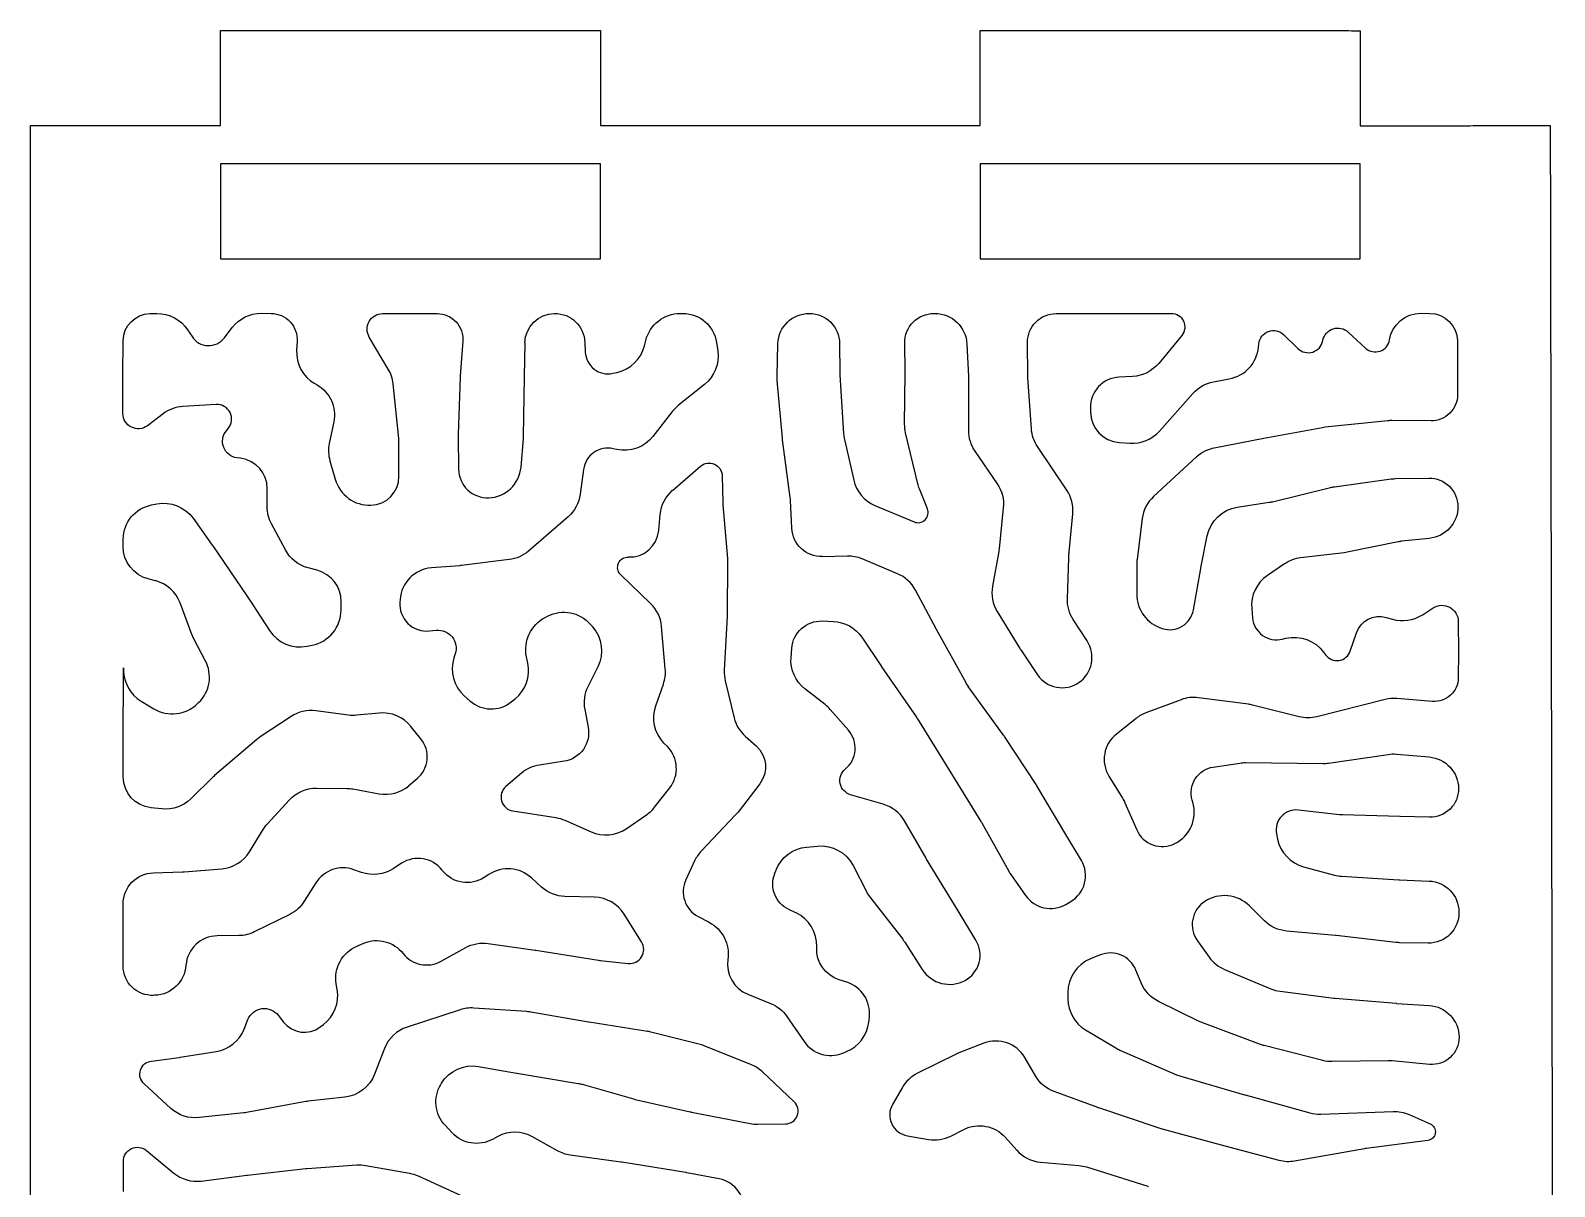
# Model space of a CAD drawing. Header units: inches. Extents: x 126 to 186, y 0 to 60.
# Drawn here: x 146 to 154.02, y 11.62 to 17.7 of the extents above; entities that cross this region are included whole.
import ezdxf

# ---------------------------------------------------------------- set-up
doc = ezdxf.new("R2010")
doc.units = ezdxf.units.IN
doc.header["$LTSCALE"] = 100
doc.header["$MEASUREMENT"] = 0
doc.layers.add('Default', color=18, linetype='Continuous', true_color=0x000000)

msp = doc.modelspace()

# ---------------------------------------------------------------- linework, layer by layer
at = {"layer": 'Default'}
for p, q in [((146.6293, 16.2123), (146.6656, 16.2127)), ((147.2148, 16.2138), (147.2664, 16.2133)), ((147.8533, 16.2123), (147.995, 16.2132)), ((147.9972, 16.2132), (148.1417, 16.2124)), ((149.4209, 16.2131), (149.4352, 16.213)), ((150.0988, 16.2134), (150.1001, 16.2134)), ((150.7554, 16.2131), (150.7611, 16.2131)), ((151.3993, 16.2127), (151.5513, 16.2131)), ((151.5514, 16.2131), (151.8563, 16.2137)), ((151.8575, 16.2137), (152.0058, 16.2132)), ((153.3181, 16.2138), (153.3666, 16.2135)), ((146.827, 16.127), (146.8504, 16.0912)), ((147.0205, 16.0849), (147.0623, 16.1394)), ((146.4864, 15.8868), (146.4878, 16.0699)), ((147.4038, 16.0659), (147.4011, 16.0208)), ((147.8833, 15.9207), (147.7835, 16.0886)), ((148.2762, 16.0665), (148.2625, 15.8857)), ((148.6009, 15.8792), (148.6032, 16.0582)), ((148.9186, 16.0605), (148.9205, 16.01)), ((149.2321, 16.0433), (149.2389, 16.0709)), ((149.6113, 16.0604), (149.6178, 16.0157)), ((149.93, 15.8836), (149.9347, 16.054)), ((150.2591, 16.0546), (150.2597, 15.9019)), ((150.6042, 15.9052), (150.6022, 16.0582)), ((150.9295, 16.0522), (150.9376, 15.8815)), ((151.2495, 15.8863), (151.2483, 16.0603)), ((152.0601, 16.0977), (151.9389, 15.9505)), ((152.4648, 16.0364), (152.4666, 16.0538)), ((152.5973, 16.1012), (152.6715, 16.0288)), ((152.9369, 16.1149), (153.0281, 16.0308)), ((153.5114, 16.0691), (153.5126, 15.9265)), ((146.4866, 15.6867), (146.4864, 15.8851)), ((149.0648, 15.8982), (149.0881, 15.9032)), ((150.2601, 15.8905), (150.28, 15.5804)), ((150.6015, 15.6311), (150.6042, 15.9009)), ((153.5126, 15.9243), (153.5121, 15.7864)), ((147.4969, 15.844), (147.5086, 15.8373)), ((147.9388, 15.5546), (147.9089, 15.8432)), ((148.262, 15.8776), (148.2519, 15.5755)), ((148.5957, 15.5682), (148.6009, 15.8784)), ((149.5487, 15.84), (149.4111, 15.7297)), ((149.9584, 15.5563), (149.9307, 15.8612)), ((150.9378, 15.8721), (150.9373, 15.5971)), ((151.2689, 15.6056), (151.25, 15.8743)), ((151.8015, 15.8815), (151.7314, 15.8781)), ((152.227, 15.8535), (152.3104, 15.8689)), ((146.9773, 15.7338), (146.8012, 15.7231)), ((151.9424, 15.5938), (152.1196, 15.793)), ((146.6983, 15.6852), (146.6155, 15.6227)), ((149.38, 15.6983), (149.2769, 15.5659)), ((151.5792, 15.7164), (151.5794, 15.6942)), ((153.1448, 15.6483), (152.8158, 15.614)), ((153.3727, 15.6482), (153.1655, 15.6493)), ((147.0311, 15.596), (147.0413, 15.6084)), ((147.5965, 15.6429), (147.5728, 15.5293)), ((148.2518, 15.5668), (148.2539, 15.3934)), ((150.671, 15.3171), (150.6068, 15.5848)), ((152.8008, 15.6118), (152.4931, 15.5547)), ((147.9396, 15.3562), (147.9398, 15.5348)), ((148.5821, 15.4049), (148.5951, 15.555)), ((149.0864, 15.497), (149.0667, 15.5013)), ((149.9995, 15.2451), (149.9593, 15.5485)), ((150.2844, 15.5503), (150.3333, 15.336)), ((150.9707, 15.4892), (151.0888, 15.3172)), ((151.4554, 15.2833), (151.3008, 15.5129)), ((151.7309, 15.5343), (151.7879, 15.5305)), ((152.4922, 15.5545), (152.2311, 15.5047)), ((147.1058, 15.4509), (147.0883, 15.453)), ((147.5762, 15.4381), (147.6043, 15.3405)), ((149.3798, 15.2824), (149.527, 15.4094)), ((152.138, 15.4579), (151.912, 15.2497)), ((148.9112, 15.3926), (148.8935, 15.2616)), ((149.6412, 15.3585), (149.6442, 15.2179)), ((152.8637, 15.3016), (153.1624, 15.3422)), ((153.185, 15.3439), (153.3615, 15.3468)), ((147.2462, 15.1969), (147.2466, 15.2912)), ((150.7215, 15.1852), (150.6793, 15.2911)), ((152.5377, 15.2227), (152.844, 15.2979)), ((146.637, 15.2053), (146.6653, 15.2108)), ((149.6449, 15.2058), (149.669, 14.9244)), ((150.0077, 15.0836), (150.0009, 15.229)), ((150.4448, 15.2032), (150.6511, 15.1162)), ((151.1211, 15.1902), (151.099, 14.9754)), ((152.3523, 15.1936), (152.5211, 15.2194)), ((146.8558, 15.1352), (146.9568, 14.9947)), ((147.3425, 14.9685), (147.2687, 15.1066)), ((148.8297, 15.1435), (148.6215, 14.9631)), ((149.307, 15.0704), (149.3147, 15.1557)), ((151.466, 14.9394), (151.4869, 15.1592)), ((151.8523, 15.134), (151.8249, 14.9192)), ((146.4881, 14.9877), (146.4884, 15.0262)), ((152.1616, 14.8749), (152.1945, 15.0425)), ((153.199, 15.0112), (152.9312, 14.9564)), ((153.3635, 15.0294), (153.2173, 15.0141)), ((146.9597, 14.9906), (147.1684, 14.6837)), ((150.3, 14.9362), (150.1685, 14.9334)), ((151.0969, 14.9613), (151.0639, 14.7776)), ((151.4584, 14.712), (151.4652, 14.9274)), ((152.9153, 14.9538), (152.6859, 14.9269)), ((147.5089, 14.8618), (147.4613, 14.8744)), ((148.2598, 14.8858), (148.1101, 14.8743)), ((148.5206, 14.9182), (148.2688, 14.8867)), ((149.6697, 14.9066), (149.6674, 14.6274)), ((150.564, 14.8436), (150.3772, 14.9216)), ((151.8234, 14.8954), (151.8232, 14.7374)), ((152.1215, 14.6535), (152.161, 14.872)), ((152.6019, 14.8958), (152.5115, 14.8348)), ((146.6568, 14.8071), (146.62, 14.8166)), ((149.2643, 14.6871), (149.1076, 14.8373)), ((146.85, 14.5236), (146.7876, 14.6899)), ((147.635, 14.6524), (147.6353, 14.6962)), ((147.9452, 14.7083), (147.9442, 14.6944)), ((150.7669, 14.5532), (150.6586, 14.7573)), ((147.1706, 14.6804), (147.2589, 14.5447)), ((148.709, 14.6135), (148.7223, 14.6205)), ((149.6672, 14.6187), (149.652, 14.3357)), ((151.0888, 14.6448), (151.2079, 14.45)), ((151.5619, 14.4902), (151.489, 14.6025)), ((152.4285, 14.6598), (152.433, 14.611)), ((153.1359, 14.6139), (153.1701, 14.604)), ((153.325, 14.6263), (153.384, 14.664)), ((148.1003, 14.5426), (148.1357, 14.546)), ((148.9468, 14.5779), (148.9594, 14.5634)), ((149.3417, 14.3427), (149.3221, 14.5665)), ((150.1687, 14.595), (150.2255, 14.5928)), ((150.9249, 14.2693), (150.7687, 14.5497)), ((151.9573, 14.5555), (151.9595, 14.5548)), ((152.9475, 14.4369), (152.9802, 14.5327)), ((153.516, 14.5918), (153.5166, 14.4315)), ((146.9202, 14.3879), (146.86, 14.5013)), ((147.4559, 14.4621), (147.4828, 14.4676)), ((150.0036, 14.4027), (150.0072, 14.4508)), ((150.376, 14.5092), (150.4791, 14.3562)), ((151.2126, 14.4427), (151.3008, 14.3121)), ((152.5892, 14.4992), (152.6084, 14.5038)), ((148.2357, 14.422), (148.229, 14.4013)), ((148.618, 14.3722), (148.6109, 14.4066)), ((152.8067, 14.4307), (152.8165, 14.4172)), ((153.5166, 14.4293), (153.5156, 14.2955)), ((146.4887, 13.9356), (146.4895, 14.3489)), ((146.4903, 14.3489), (146.4904, 14.3352)), ((148.986, 14.3545), (148.9338, 14.2493)), ((149.657, 14.2809), (149.7041, 14.086)), ((150.4803, 14.3545), (150.664, 14.0881)), ((148.2832, 14.2015), (148.3126, 14.1751)), ((149.2915, 14.1482), (149.3318, 14.2633)), ((150.1833, 14.155), (150.0763, 14.2384)), ((151.1223, 13.9938), (150.9368, 14.2505)), ((146.5827, 14.1732), (146.6493, 14.1333)), ((146.8793, 14.16), (146.8852, 14.1657)), ((147.6741, 14.0994), (147.5018, 14.1221)), ((148.5303, 14.169), (148.5506, 14.1852)), ((148.9175, 14.1288), (148.9353, 14.0362)), ((150.3056, 14.0202), (150.2096, 14.1301)), ((152.0568, 14.1809), (151.872, 14.1117)), ((152.4118, 14.1567), (152.1481, 14.1913)), ((152.6786, 14.0914), (152.4331, 14.1527)), ((153.1309, 14.1821), (152.771, 14.0915)), ((153.3802, 14.1717), (153.193, 14.1872)), ((147.3722, 14.0922), (147.2095, 13.9847)), ((147.8359, 14.1103), (147.7176, 14.0986)), ((148.055, 13.9754), (148.0023, 14.0406)), ((150.6692, 14.0802), (150.8396, 13.8046)), ((151.8205, 14.0826), (151.716, 13.9997)), ((147.1909, 13.9707), (146.9695, 13.7815)), ((149.7626, 13.9885), (149.8201, 13.9374)), ((151.2934, 13.7344), (151.127, 13.9871)), ((146.4885, 13.7743), (146.4887, 13.9355)), ((149.3532, 13.934), (149.3347, 13.9529)), ((152.8329, 13.8474), (153.1462, 13.8932)), ((153.19, 13.8945), (153.3632, 13.8795)), ((148.8087, 13.8567), (148.6793, 13.837)), ((150.8396, 13.8046), (151.0032, 13.5402)), ((152.2265, 13.8265), (152.3669, 13.8476)), ((152.3972, 13.8497), (152.8034, 13.8454)), ((146.96, 13.7728), (146.8443, 13.6595)), ((147.992, 13.7285), (148.0355, 13.7655)), ((148.5851, 13.7942), (148.503, 13.7246)), ((149.8392, 13.7384), (149.7252, 13.5896)), ((151.4507, 13.4707), (151.298, 13.7271)), ((151.6771, 13.7784), (151.749, 13.6619)), ((147.2466, 13.5265), (147.3633, 13.6542)), ((147.5059, 13.716), (147.6657, 13.714)), ((147.6972, 13.711), (147.8349, 13.6861)), ((149.2847, 13.6148), (149.3649, 13.7173)), ((150.489, 13.6306), (150.3173, 13.6805)), ((152.1187, 13.6412), (152.1155, 13.6523)), ((146.6916, 13.6063), (146.6344, 13.6123)), ((148.5393, 13.5955), (148.7651, 13.5602)), ((149.1351, 13.502), (149.242, 13.5749)), ((149.7121, 13.5742), (149.5307, 13.3834)), ((151.7613, 13.6383), (151.8236, 13.496)), ((152.8913, 13.5756), (152.6743, 13.6001)), ((153.2085, 13.566), (152.9073, 13.5745)), ((153.3646, 13.5625), (153.2096, 13.566)), ((147.1528, 13.381), (147.2252, 13.4982)), ((148.8124, 13.5464), (148.9515, 13.4851)), ((150.7141, 13.3463), (150.6006, 13.5431)), ((151.0076, 13.5327), (151.1493, 13.2785)), ((150.0845, 13.4051), (150.1432, 13.4105)), ((151.5318, 13.3347), (151.4508, 13.4707)), ((152.5593, 13.4744), (152.5648, 13.4472)), ((147.9531, 13.3201), (147.9084, 13.2914)), ((149.4962, 13.3327), (149.45, 13.2333)), ((150.8831, 13.069), (150.7164, 13.3423)), ((146.6463, 13.2698), (146.8001, 13.2749)), ((146.8093, 13.2754), (147.0066, 13.2915)), ((147.7423, 13.2722), (147.7024, 13.2863)), ((148.1694, 13.281), (148.1667, 13.2844)), ((148.4124, 13.2609), (148.3887, 13.2453)), ((148.6902, 13.1947), (148.637, 13.2431)), ((149.9174, 13.265), (149.9251, 13.2847)), ((150.33, 13.308), (150.4018, 13.1679)), ((151.16, 13.2615), (151.2385, 13.1501)), ((152.7016, 13.3018), (152.8644, 13.258)), ((152.9018, 13.2518), (153.203, 13.2327)), ((147.5024, 13.217), (147.4413, 13.1203)), ((153.2078, 13.2325), (153.3623, 13.2266)), ((146.488, 12.946), (146.4879, 13.106)), ((148.9692, 13.1412), (148.813, 13.1454)), ((150.0297, 13.0595), (149.9927, 13.0769)), ((150.4213, 13.1374), (150.5917, 12.9199)), ((151.4493, 13.1039), (151.4758, 13.1192)), ((152.4954, 13.0175), (152.4166, 13.0954)), ((147.365, 13.0514), (147.1782, 12.959)), ((149.2168, 12.9063), (149.1249, 13.0524)), ((149.5149, 13.0399), (149.5721, 13.0095)), ((150.9767, 12.9155), (150.8831, 13.069)), ((153.5194, 13.0637), (153.5194, 13.0588)), ((146.4877, 12.7789), (146.488, 12.9457)), ((147.0962, 12.9393), (146.9827, 12.9378)), ((152.8688, 12.9401), (152.6118, 12.9633)), ((153.1874, 12.9035), (152.8733, 12.9396)), ((147.7188, 12.8844), (147.7551, 12.8997)), ((148.1612, 12.8045), (148.2909, 12.8763)), ((148.4092, 12.8983), (148.6562, 12.8637)), ((148.6602, 12.8631), (148.9894, 12.81)), ((150.1386, 12.8761), (150.1387, 12.8797)), ((150.6021, 12.9054), (150.6944, 12.7616)), ((151.6304, 12.8376), (151.5799, 12.8172)), ((152.1426, 12.9128), (152.2042, 12.8265)), ((153.3581, 12.8999), (153.2062, 12.9023)), ((148.9997, 12.8086), (149.1463, 12.7931)), ((149.6711, 12.8143), (149.6711, 12.8138)), ((151.8468, 12.6908), (151.8192, 12.7579)), ((152.2853, 12.7618), (152.5285, 12.6598)), ((147.6147, 12.6557), (147.6096, 12.6852)), ((150.2973, 12.694), (150.2569, 12.7068)), ((146.6543, 12.6253), (146.6473, 12.625)), ((149.7764, 12.6309), (149.8962, 12.5828)), ((151.461, 12.6396), (151.4612, 12.6056)), ((152.5784, 12.6464), (152.8605, 12.6111)), ((152.8682, 12.6103), (153.189, 12.5833)), ((147.3045, 12.5201), (147.3323, 12.4843)), ((148.2616, 12.5495), (147.9822, 12.4581)), ((148.6136, 12.5397), (148.3334, 12.5585)), ((148.9367, 12.4843), (148.6336, 12.5373)), ((152.149, 12.4891), (151.9387, 12.5924)), ((153.1928, 12.583), (153.3625, 12.5722)), ((147.1244, 12.4469), (147.1447, 12.4978)), ((147.5252, 12.4591), (147.5426, 12.4724)), ((149.2473, 12.4358), (148.9402, 12.4837)), ((149.9821, 12.5139), (150.0722, 12.3826)), ((150.413, 12.4843), (150.416, 12.511)), ((151.5538, 12.4439), (151.7135, 12.3485)), ((152.475, 12.3668), (152.1665, 12.4816)), ((149.5254, 12.3661), (149.2647, 12.4322)), ((149.7917, 12.2614), (149.5492, 12.3584)), ((151.0189, 12.373), (150.8872, 12.3218)), ((152.8034, 12.2823), (152.4945, 12.3607)), ((146.6365, 12.2796), (146.7821, 12.2984)), ((146.7881, 12.2992), (146.9783, 12.33)), ((147.8641, 12.346), (147.8114, 12.2099)), ((150.2746, 12.3209), (150.2943, 12.3288)), ((150.872, 12.3151), (150.669, 12.215)), ((151.2905, 12.201), (151.2338, 12.2981)), ((151.7351, 12.3374), (152.0331, 12.2076)), ((153.1471, 12.2808), (152.8529, 12.2765)), ((153.3644, 12.262), (153.1672, 12.2801)), ((148.3584, 12.2509), (148.5584, 12.2161)), ((148.5596, 12.2159), (148.8836, 12.1617)), ((150.0199, 12.0656), (149.851, 12.2237)), ((152.056, 12.1993), (152.3913, 12.102)), ((146.7393, 12.0304), (146.5985, 12.1593)), ((148.1601, 12.1568), (148.1634, 12.1623)), ((148.9045, 12.157), (149.1735, 12.0801)), ((150.5882, 12.139), (150.5378, 12.051)), ((151.618, 12.0343), (151.389, 12.1185)), ((147.4491, 12.0662), (147.1372, 12.0089)), ((147.6553, 12.0896), (147.4624, 12.0682)), ((149.1839, 12.0774), (149.4734, 12.012)), ((152.3934, 12.1014), (152.7339, 12.0068)), ((147.1231, 12.0069), (146.8878, 11.9817)), ((149.479, 12.0108), (149.788, 11.9507)), ((151.9414, 11.9263), (151.6234, 12.0324)), ((152.7918, 12), (153.1734, 12.0142)), ((153.2569, 11.9983), (153.3681, 11.9494)), ((148.2197, 11.9017), (148.1825, 11.9414)), ((148.4597, 11.8821), (148.4322, 11.8672)), ((148.7739, 11.8072), (148.6428, 11.8806)), ((149.8266, 11.9472), (149.9746, 11.9491)), ((150.6158, 11.8863), (150.728, 11.8675)), ((150.8445, 11.885), (150.9138, 11.9197)), ((151.1313, 11.8781), (151.1919, 11.8102)), ((152.2885, 11.8317), (151.9517, 11.9232)), ((146.6106, 11.809), (146.7543, 11.6903)), ((152.5723, 11.7561), (152.2894, 11.8315)), ((153.0221, 11.8178), (152.6544, 11.7526)), ((153.3556, 11.8616), (153.0307, 11.8192)), ((146.4894, 11.5934), (146.489, 11.7515)), ((147.1417, 11.6785), (147.4487, 11.7132)), ((147.4563, 11.7139), (147.7174, 11.7329)), ((147.7646, 11.7305), (147.9955, 11.6892)), ((149.1077, 11.7482), (148.8409, 11.7847)), ((149.4501, 11.6931), (149.1121, 11.7475)), ((151.3172, 11.7475), (151.5188, 11.73)), ((151.5593, 11.722), (151.8811, 11.6209)), ((146.8988, 11.6482), (147.1396, 11.6782)), ((148.0409, 11.675), (148.3745, 11.523)), ((149.6247, 11.6596), (149.4556, 11.6921))]:
    msp.add_line(p, q, dxfattribs=at)
for points in [[(147, 16.5), (149, 16.5), (149, 17), (147, 17)], [(151, 16.5), (153, 16.5), (153, 17), (151, 17)]]:
    msp.add_lwpolyline(points, close=True, dxfattribs=at)
at = {"layer": 'Default', "extrusion": (0, 0, -1)}
for centre, radius, start, end in [((-146.6312, 16.0688), 0.1434, 0.43987, 89.24292), ((-146.6681, 16.0228), 0.19, 89.24292, 146.74259), ((-147.2131, 16.0238), 0.19, 37.47997, 90.52056), ((-147.2651, 16.0744), 0.139, 90.52056, 183.49899), ((-147.8539, 16.1304), 0.0818, 329.28833, 89.63581), ((-147.9962, 16.0232), 0.19, 89.63581, 90.29075), ((-148.141, 16.0768), 0.1356, 90.29075, 184.35798), ((-148.76, 16.0562), 0.1569, 0.71604, 89.59659), ((-148.76, 16.0544), 0.1587, 89.59659, 177.81594), ((-149.4205, 16.026), 0.187, 13.88299, 90.13425), ((-149.4348, 16.0346), 0.1784, 90.13425, 171.70262), ((-150.0985, 16.0495), 0.1638, 1.56992, 90.10908), ((-150.0998, 16.054), 0.1594, 90.10908, 179.77381), ((-150.7552, 16.0601), 0.153, 359.27067, 90.08722), ((-150.7608, 16.0442), 0.1689, 90.08722, 177.27256), ((-151.3996, 16.0614), 0.1513, 359.58873, 89.86908), ((-151.5518, 16.0231), 0.19, 89.86908, 89.87385), ((-151.8568, 16.0237), 0.19, 89.87385, 90.20962), ((-152.0056, 16.1426), 0.0706, 90.20962, 219.47019), ((-153.3173, 16.0488), 0.165, 9.01017, 90.28035), ((-153.3658, 16.068), 0.1456, 90.28035, 179.53939), ((-152.5434, 16.046), 0.0772, 5.84521, 134.29014), ((-152.8822, 16.0556), 0.0807, 10.56611, 132.6958), ((-149.4298, 15.9883), 0.19, 171.70262, 231.28702), ((-146.6764, 15.8853), 0.19, 359.92834, 0.43987), ((-151.4395, 15.8876), 0.19, 355.96662, 359.58873), ((-151.7922, 16.0713), 0.19, 219.47019, 267.20757), ((-153.3226, 15.925), 0.19, 179.53939, 180.18999), ((-147.4191, 15.6798), 0.1812, 119.60959, 191.76041), ((-150.1199, 15.8784), 0.19, 354.80759, 1.56992), ((-150.7478, 15.8724), 0.19, 177.27256, 180.10173), ((-152.2616, 15.6666), 0.19, 41.67117, 79.51695), ((-153.3734, 15.7869), 0.1387, 180.18999, 270.31203), ((-146.5671, 15.6868), 0.0804, 232.97788, 359.92834), ((-147.0989, 15.5402), 0.0879, 276.96477, 39.42108), ((-149.127, 15.6826), 0.19, 217.92645, 282.33301), ((-150.7915, 15.6292), 0.19, 346.50284, 0.57056), ((-151.4585, 15.619), 0.19, 326.05263, 355.96662), ((-150.1476, 15.5735), 0.19, 352.455, 354.80759), ((-149.5721, 15.3571), 0.0691, 49.21104, 178.77493), ((-153.188, 15.154), 0.19, 82.2552, 89.08665), ((-153.3639, 15.1966), 0.1501, 89.08665, 179.78431), ((-148.7052, 15.2871), 0.19, 187.71012, 229.08873), ((-149.504, 15.1386), 0.19, 5.16271, 49.21104), ((-150.8558, 15.3615), 0.19, 338.26137, 346.50284), ((-150.9321, 15.2097), 0.19, 145.52699, 185.89837), ((-152.8893, 15.1133), 0.19, 76.20778, 82.2552), ((-146.6721, 15.025), 0.1837, 0.39167, 79.00297), ((-146.7015, 15.0243), 0.19, 79.00297, 144.2795), ((-147.4362, 15.1962), 0.19, 331.86356, 0.22145), ((-152.381, 15.0058), 0.19, 11.12769, 81.32249), ((-153.3459, 15.1966), 0.1681, 179.78431, 264.01676), ((-150.1652, 15.091), 0.1576, 268.78519, 357.31413), ((-146.6635, 14.9865), 0.1754, 284.36716, 0.39167), ((-146.8026, 14.8838), 0.19, 144.2795, 145.77685), ((-147.51, 15.0581), 0.19, 284.85407, 331.86356), ((-148.497, 15.1067), 0.19, 229.08873, 262.87733), ((-149.1455, 14.8769), 0.0548, 313.79133, 92.61635), ((-149.4797, 14.9082), 0.19, 175.09413, 180.47013), ((-150.91, 14.995), 0.19, 185.89837, 190.2145), ((-151.6551, 14.9214), 0.19, 1.81091, 5.44672), ((-152.8931, 15.1426), 0.19, 258.42856, 263.30441), ((-148.2453, 15.0752), 0.19, 262.87733, 265.62263), ((-152.348, 14.8382), 0.19, 10.24663, 11.12769), ((-147.0113, 14.5768), 0.19, 145.77685, 146.95637), ((-151.6483, 14.706), 0.19, 326.99435, 1.81091), ((-153.4301, 14.5915), 0.0859, 57.49432, 179.78259), ((-148.797, 14.4451), 0.19, 348.2981, 62.40521), ((-148.8077, 14.4572), 0.1842, 62.40521, 139.0732), ((-149.4774, 14.6289), 0.19, 180.47013, 183.07454), ((-153.1006, 14.4917), 0.1272, 18.82925, 106.12896), ((-147.0279, 14.5904), 0.19, 332.05449, 339.42394), ((-148.145, 14.4512), 0.0953, 84.42127, 197.85882), ((-148.8158, 14.439), 0.19, 139.0732, 206.38355), ((-150.1629, 14.4389), 0.1562, 4.36423, 92.12486), ((-150.2184, 14.403), 0.19, 92.12486, 146.02419), ((-150.9347, 14.6422), 0.19, 330.88768, 332.06824), ((-152.6529, 14.3191), 0.19, 76.43723, 144.04452), ((-150.193, 14.3883), 0.19, 307.91515, 4.36423), ((-153.3266, 14.4308), 0.19, 179.78259, 180.43377), ((-146.4899, 14.3489), 0.000418, 0.10254, 179.70575), ((-153.3905, 14.2965), 0.1251, 180.43377, 274.72901), ((-151.0909, 14.3618), 0.19, 324.15113, 330.88768), ((-149.4708, 14.0855), 0.19, 315.7573, 19.28097), ((-147.699, 14.2877), 0.19, 264.38359, 277.523), ((-150.5076, 13.9802), 0.19, 145.4012, 148.26345), ((-152.7246, 14.2757), 0.19, 255.86322, 284.01915), ((-148.7858, 14.0073), 0.1524, 169.07142, 261.32846), ((-146.6787, 13.9353), 0.19, 0.0735, 0.10254), ((-149.7227, 13.8276), 0.1468, 131.604, 217.45382), ((-153.1737, 13.7052), 0.19, 81.68364, 94.93309), ((-153.3487, 13.7116), 0.1685, 94.93309, 179.6343), ((-150.3391, 13.7554), 0.078, 286.20253, 50.29524), ((-152.2469, 13.691), 0.137, 343.59293, 81.43827), ((-152.3951, 13.6598), 0.19, 81.43827, 90.6141), ((-146.6513, 13.7741), 0.1628, 275.95255, 0.0735), ((-146.7113, 13.7953), 0.19, 225.60147, 275.95255), ((-147.5035, 13.526), 0.19, 42.43094, 90.70628), ((-147.6633, 13.524), 0.19, 90.70628, 100.25216), ((-151.5872, 13.5622), 0.19, 148.3518, 156.37777), ((-153.3679, 13.7118), 0.1493, 179.6343, 271.2786), ((-148.7358, 13.3725), 0.19, 98.87377, 113.76906), ((-149.5744, 13.7051), 0.19, 217.45382, 223.55071), ((-152.9126, 13.7644), 0.19, 271.6056, 276.44973), ((-153.2138, 13.7559), 0.19, 271.2786, 271.6056), ((-147.3868, 13.3983), 0.19, 31.71075, 42.43094), ((-150.8417, 13.4402), 0.19, 148.25304, 150.87255), ((-150.1022, 13.2159), 0.19, 21.23703, 84.66135), ((-150.1609, 13.2214), 0.19, 84.66135, 152.87886), ((-150.8786, 13.4412), 0.19, 328.62301, 330.0203), ((-146.6517, 13.1061), 0.1638, 359.97879, 88.10403), ((-147.8057, 13.4513), 0.19, 237.28612, 289.49324), ((-148.2985, 13.383), 0.1646, 236.77849, 321.68476), ((-150.0558, 13.2112), 0.1484, 295.17512, 21.23703), ((-148.818, 13.3353), 0.19, 271.52974, 312.27097), ((-153.3561, 13.0635), 0.1632, 92.17113, 179.95115), ((-147.2807, 13.2217), 0.19, 212.26516, 243.66029), ((-149.4831, 12.8417), 0.19, 117.94302, 188.28461), ((-151.0453, 13.1679), 0.19, 328.61239, 328.62301), ((-152.629, 13.1526), 0.19, 275.17575, 314.68989), ((-153.3606, 13.0587), 0.1588, 179.95115, 270.88709), ((-147.0939, 13.1292), 0.19, 243.66029, 269.28367), ((-147.8229, 12.7382), 0.1751, 67.2027, 142.18668), ((-150.4422, 12.8027), 0.19, 141.91568, 147.28197), ((-147.7896, 12.7161), 0.1826, 350.24719, 67.2027), ((-148.3829, 12.7101), 0.19, 61.02719, 97.96154), ((-148.6299, 12.6756), 0.19, 97.96154, 99.17383), ((-150.3087, 12.8691), 0.1703, 287.70082, 2.35158), ((-153.2091, 13.0923), 0.19, 270.88709, 276.55255), ((-146.6415, 12.7787), 0.1538, 267.84831, 0.08793), ((-146.6479, 12.7962), 0.171, 184.25485, 267.84831), ((-152.0225, 12.763), 0.19, 296.1696, 337.69551), ((-147.231, 12.4632), 0.093, 21.83584, 142.22022), ((-149.8254, 12.4065), 0.19, 111.87244, 145.55108), ((-153.3518, 12.4041), 0.1684, 93.66255, 179.71278), ((-148.9695, 12.6715), 0.19, 278.8688, 279.91788), ((-152.2328, 12.6596), 0.19, 290.40887, 296.1696), ((-152.5413, 12.5449), 0.19, 284.24545, 290.40887), ((-153.3774, 12.4042), 0.1428, 179.71278, 275.22199), ((-146.6454, 12.2106), 0.0696, 312.45785, 82.64723), ((-152.8501, 12.4664), 0.19, 269.15062, 284.24545), ((-147.6342, 12.2785), 0.19, 201.14041, 263.64717), ((-148.3258, 12.0637), 0.19, 31.26864, 99.85491), ((-151.4546, 12.2968), 0.19, 290.18384, 329.69934), ((-148.3132, 12.0639), 0.1791, 316.85072, 31.26864), ((-148.8523, 11.9743), 0.19, 99.49982, 105.95975), ((-151.6836, 12.2126), 0.19, 288.4542, 290.18384), ((-146.8676, 12.1706), 0.19, 263.88637, 312.45785), ((-147.1029, 12.1958), 0.19, 259.59636, 263.88637), ((-150.9954, 11.7568), 0.1822, 63.39985, 138.23708), ((-153.1805, 11.8243), 0.19, 87.87569, 113.72888), ((-148.3484, 12.0224), 0.1764, 241.64305, 316.85072), ((-152.0015, 12.1065), 0.19, 285.19405, 288.4542), ((-153.3496, 11.9072), 0.046, 113.72888, 262.5615), ((-146.5633, 11.7517), 0.0743, 359.86592, 129.55408), ((-148.8667, 11.973), 0.19, 277.80387, 299.25658), ((-152.3383, 12.0151), 0.19, 284.91782, 285.19405), ((-147.4701, 11.5244), 0.19, 83.54088, 85.83758), ((-147.7312, 11.5434), 0.19, 85.83758, 100.14398), ((-151.5023, 11.5407), 0.19, 94.96806, 107.43308), ((-152.6212, 11.9397), 0.19, 259.9432, 284.91782), ((-147.163, 11.4897), 0.19, 82.89998, 83.54088), ((-147.9621, 11.5021), 0.19, 100.14398, 114.4962), ((-151.8242, 11.4396), 0.19, 107.43308, 108.97435)]:
    msp.add_arc(centre, radius, start, end, dxfattribs=at)
at = {"layer": 'Default'}
for centre, radius, start, end in [((146.9377, 16.1484), 0.1044, 213.25741, 322.52003), ((152.7261, 16.0847), 0.0781, 225.70986, 349.43389), ((153.0795, 16.0865), 0.0758, 227.3042, 350.98983), ((147.5907, 16.0092), 0.19, 176.50101, 240.39041), ((149.0395, 16.0145), 0.119, 182.18406, 282.28594), ((149.0476, 16.0889), 0.19, 282.28594, 346.11701), ((152.2758, 16.0557), 0.19, 280.48305, 354.15479), ((147.7199, 15.8236), 0.19, 5.91694, 30.71167), ((148.4519, 15.8713), 0.19, 175.64202, 178.08579), ((150.4497, 15.9027), 0.19, 180.22619, 183.6684), ((150.4142, 15.9028), 0.19, 359.42944, 0.72933), ((148.4109, 15.8815), 0.19, 359.04639, 359.28396), ((151.7392, 15.7182), 0.1601, 92.79243, 180.65427), ((146.982, 15.6572), 0.0768, 320.57892, 93.47224), ((149.5299, 15.5815), 0.19, 128.71298, 142.07355), ((146.8128, 15.5335), 0.19, 93.47224, 127.02212), ((151.7416, 15.6961), 0.1621, 180.65427, 266.21894), ((153.1645, 15.4593), 0.19, 89.68797, 95.95461), ((148.4418, 15.5691), 0.19, 178.08579, 180.69055), ((148.4058, 15.5713), 0.19, 355.06205, 359.04639), ((150.4696, 15.5926), 0.19, 183.6684, 192.86709), ((151.1273, 15.5967), 0.19, 179.89827, 214.47301), ((151.8004, 15.7201), 0.19, 266.21894, 318.32883), ((152.8355, 15.425), 0.19, 95.95461, 100.52036), ((147.7588, 15.4906), 0.19, 168.23959, 196.03052), ((147.7498, 15.535), 0.19, 359.93887, 5.91694), ((149.0391, 15.3753), 0.129, 77.66699, 172.28988), ((152.2667, 15.3181), 0.19, 100.7895, 132.64816), ((152.5278, 15.3679), 0.19, 100.52036, 100.7895), ((147.0864, 15.2919), 0.1602, 359.77855, 83.03523), ((148.4054, 15.4202), 0.1774, 272.20704, 355.06205), ((147.7858, 15.3927), 0.1889, 196.03052, 271.93598), ((147.7871, 15.3563), 0.1526, 271.93598, 359.93887), ((148.4063, 15.3953), 0.1524, 180.69055, 272.20704), ((150.5186, 15.3783), 0.19, 192.86709, 247.15213), ((149.8111, 15.2201), 0.19, 2.68587, 7.545), ((151.2978, 15.1772), 0.19, 354.55328, 33.94737), ((152.0407, 15.11), 0.19, 132.64816, 172.73765), ((149.8342, 15.222), 0.19, 181.22507, 184.90587), ((150.6719, 15.1655), 0.0534, 247.15213, 21.73863), ((152.4924, 15.4072), 0.19, 278.67751, 283.79222), ((149.155, 15.0841), 0.1526, 267.38365, 354.83729), ((153.2371, 14.8251), 0.19, 95.98324, 101.57144), ((150.304, 14.7462), 0.19, 67.34108, 91.21481), ((152.7081, 14.7382), 0.19, 96.69559, 123.97558), ((147.4653, 14.6974), 0.1701, 359.58886, 75.14593), ((148.1238, 14.6958), 0.179, 94.37737, 176.01138), ((150.4908, 14.6683), 0.19, 27.93176, 67.34108), ((152.0134, 14.8951), 0.19, 172.73765, 179.9275), ((146.6097, 14.6231), 0.19, 20.57606, 75.63284), ((151.2508, 14.7439), 0.19, 169.7855, 211.44798), ((152.6177, 14.6773), 0.19, 123.97558, 185.27209), ((148.0864, 14.6844), 0.1425, 176.01138, 275.57873), ((149.1328, 14.5499), 0.19, 5.01055, 46.20867), ((152.0132, 14.7371), 0.19, 179.9275, 252.91708), ((147.445, 14.6538), 0.19, 281.47296, 359.58886), ((151.9968, 14.676), 0.1268, 252.91708, 349.75337), ((152.5595, 14.6227), 0.127, 185.27209, 283.56277), ((153.2228, 14.7866), 0.19, 253.87104, 302.50568), ((147.4182, 14.6483), 0.19, 213.04363, 281.47296), ((151.37, 14.5491), 0.19, 211.44798, 214.05128), ((151.4275, 14.403), 0.1602, 304.3098, 33.00565), ((146.7547, 14.3001), 0.1874, 314.16193, 27.94551), ((148.4099, 14.343), 0.19, 162.14118, 228.17472), ((148.432, 14.3337), 0.19, 308.6181, 11.7019), ((152.8769, 14.461), 0.0746, 215.95548, 341.17075), ((146.6804, 14.3362), 0.19, 180.29425, 239.05753), ((149.1524, 14.3261), 0.19, 340.71903, 5.01055), ((149.8417, 14.3255), 0.19, 176.92546, 193.57434), ((150.6367, 14.4624), 0.19, 213.97581, 214.5988), ((151.43, 14.3994), 0.1559, 214.05128, 304.3098), ((149.104, 14.1649), 0.19, 153.61645, 190.92858), ((146.7469, 14.2963), 0.19, 239.05753, 314.16193), ((147.4769, 13.9338), 0.19, 82.477, 123.47376), ((148.4251, 14.3007), 0.1686, 228.17472, 308.6181), ((150.0665, 14.0051), 0.19, 41.13292, 52.08485), ((152.1234, 14.0029), 0.19, 82.52448, 110.52617), ((152.3871, 13.9683), 0.19, 75.98085, 82.52448), ((153.1773, 13.9979), 0.19, 85.27099, 104.13678), ((147.8545, 13.9212), 0.19, 38.92397, 95.61641), ((149.8887, 14.1306), 0.19, 193.57434, 228.396), ((151.9386, 13.9338), 0.19, 110.52617, 128.43296), ((147.3143, 13.8262), 0.19, 123.47376, 130.51003), ((147.9374, 13.8805), 0.1511, 310.45945, 38.92397), ((150.1976, 13.9258), 0.1435, 309.70476, 41.13292), ((150.9683, 13.8826), 0.19, 33.37802, 35.84887), ((151.8211, 13.8672), 0.1691, 128.43296, 211.6482), ((149.235, 13.8189), 0.1649, 321.95177, 44.2427), ((148.7079, 13.6492), 0.19, 98.67154, 130.25623), ((151.0012, 13.9046), 0.19, 211.73655, 211.74696), ((152.8054, 14.0354), 0.19, 269.3859, 278.31636), ((147.0929, 13.637), 0.19, 130.51003, 134.39853), ((147.8687, 13.873), 0.19, 259.74784, 310.45945), ((148.5507, 13.6683), 0.0737, 130.25623, 261.12623), ((151.1348, 13.6299), 0.19, 30.78444, 33.37802), ((151.9412, 13.589), 0.1851, 296.58569, 16.40707), ((149.1351, 13.7319), 0.19, 304.26791, 321.95177), ((150.436, 13.4481), 0.19, 29.9797, 73.79747), ((152.6624, 13.4955), 0.1053, 83.55027, 191.5758), ((149.0281, 13.659), 0.19, 246.23094, 304.26791), ((151.9582, 13.5549), 0.147, 203.62223, 296.58569), ((151.2875, 13.3735), 0.19, 30.77701, 30.78444), ((152.751, 13.4853), 0.19, 191.5758, 254.93322), ((146.9912, 13.4809), 0.19, 274.67873, 328.28925), ((148.0402, 13.1845), 0.1612, 38.31524, 122.71388), ((149.6684, 13.2525), 0.19, 136.44929, 155.05209), ((151.3974, 13.2546), 0.1565, 300.08362, 30.77701), ((146.7938, 13.4648), 0.19, 271.89597, 274.67873), ((147.6458, 13.1264), 0.1696, 70.50676, 147.73484), ((148.5133, 13.1069), 0.184, 47.72903, 123.22151), ((151.3153, 13.371), 0.19, 209.12745, 215.18134), ((152.9138, 13.4414), 0.19, 254.93322, 266.3702), ((149.5844, 13.1708), 0.1482, 155.05209, 242.05698), ((150.5709, 13.2546), 0.19, 207.12114, 218.08432), ((153.215, 13.4223), 0.19, 266.3702, 267.82887), ((148.9641, 12.9513), 0.19, 32.15607, 88.47026), ((151.3692, 13.2423), 0.1599, 215.18134, 300.08362), ((152.2609, 12.9974), 0.1455, 123.119, 215.56655), ((152.2842, 12.9617), 0.1882, 45.31011, 123.119), ((149.9489, 12.8875), 0.19, 357.64842, 64.82488), ((146.298, 12.946), 0.19, 359.91207, 0.02121), ((146.9848, 12.7711), 0.1668, 90.71633, 175.74515), ((152.8517, 12.7508), 0.19, 83.44745, 84.82425), ((148.0852, 12.9417), 0.1569, 217.81332, 298.97281), ((149.154, 12.8669), 0.0741, 263.97841, 32.15607), ((150.8476, 12.8367), 0.1513, 298.56925, 31.38761), ((151.6847, 12.7027), 0.1454, 22.30449, 111.97515), ((149.0197, 12.9976), 0.19, 260.82617, 263.97841), ((149.8399, 12.7893), 0.1707, 171.71539, 248.12756), ((150.8382, 12.8539), 0.1709, 212.71803, 298.56925), ((151.651, 12.641), 0.19, 111.97515, 180.42231), ((152.3588, 12.937), 0.19, 215.56655, 247.23526), ((150.245, 12.5301), 0.172, 353.63122, 72.29918), ((147.4275, 12.6235), 0.19, 307.3093, 9.75281), ((151.6512, 12.607), 0.19, 180.42231, 239.13565), ((152.602, 12.835), 0.19, 247.23526, 262.8556), ((152.8841, 12.7996), 0.19, 262.8556, 265.1973), ((148.3207, 12.3689), 0.19, 86.17222, 108.11315), ((148.6009, 12.3501), 0.19, 80.08212, 86.17222), ((153.2049, 12.7726), 0.19, 265.1973, 266.33745), ((146.948, 12.5175), 0.19, 279.18226, 338.16416), ((147.4415, 12.569), 0.1382, 217.77978, 307.3093), ((148.0413, 12.2775), 0.19, 108.11315, 158.85959), ((149.218, 12.2481), 0.19, 75.76507, 81.1312), ((150.2242, 12.5054), 0.19, 291.66039, 353.63122), ((149.4787, 12.1819), 0.19, 68.20388, 75.76507), ((150.212, 12.4785), 0.1695, 214.44892, 291.66039), ((151.0824, 12.2096), 0.1753, 30.30066, 111.25391), ((146.7578, 12.4868), 0.19, 277.35277, 279.18226), ((150.9561, 12.1447), 0.19, 111.25391, 116.25011), ((151.8109, 12.5116), 0.19, 239.13565, 246.46563), ((153.1499, 12.0909), 0.19, 84.77801, 90.84938), ((148.5909, 12.4033), 0.19, 260.14509, 260.50018), ((149.7211, 12.085), 0.19, 46.8887, 68.20388), ((150.7531, 12.0446), 0.19, 116.25011, 150.19525), ((152.109, 12.3818), 0.19, 246.46563, 253.81414), ((147.4835, 11.8793), 0.19, 96.35283, 100.40364), ((149.2257, 12.2627), 0.19, 254.04025, 257.27026), ((149.9738, 12.0164), 0.0674, 270.7018, 46.8887), ((150.6341, 11.9958), 0.111, 150.19525, 260.49311), ((152.4442, 12.2845), 0.19, 253.81414, 254.47683), ((149.5153, 12.1973), 0.19, 257.27026, 258.99437), ((152.7847, 12.1899), 0.19, 254.47683, 272.12431), ((148.55, 11.7148), 0.19, 60.74342, 118.35695), ((149.8243, 12.1372), 0.19, 258.99437, 270.7018), ((150.7594, 12.0549), 0.19, 260.49311, 296.60015), ((151.3336, 11.9368), 0.19, 221.76292, 265.03194), ((153.0553, 11.6307), 0.19, 97.4385, 100.0568), ((149.0819, 11.5599), 0.19, 80.84474, 82.19613), ((146.8753, 11.8368), 0.19, 230.44592, 277.10002), ((149.4198, 11.5055), 0.19, 79.14268, 80.84474), ((149.5938, 11.4985), 0.1641, 351.88179, 79.14268)]:
    msp.add_arc(centre, radius, start, end, dxfattribs=at)
for points in [[(147, 17.202), (147, 17.452), (147, 17.702)], [(147, 17.702), (148, 17.702), (149, 17.702)], [(149, 17.702), (149, 17.452), (149, 17.202)], [(151, 17.202), (151, 17.452), (151, 17.702)], [(151, 17.702), (152, 17.7016), (153, 17.7011)], [(153, 17.7011), (153, 17.4506), (153, 17.2002)], [(146.0003, 5.2024), (146.0002, 11.2022), (146, 17.202)], [(146, 17.202), (146.5, 17.202), (147, 17.202)], [(149, 17.202), (150, 17.202), (151, 17.202)], [(153, 17.2002), (153.5, 17.2011), (154, 17.202)], [(154, 17.202), (154.0113, 11.1908), (154.0226, 5.1795)]]:
    msp.add_open_spline(points, degree=2, dxfattribs=at)

doc.saveas('drawing.dxf')
